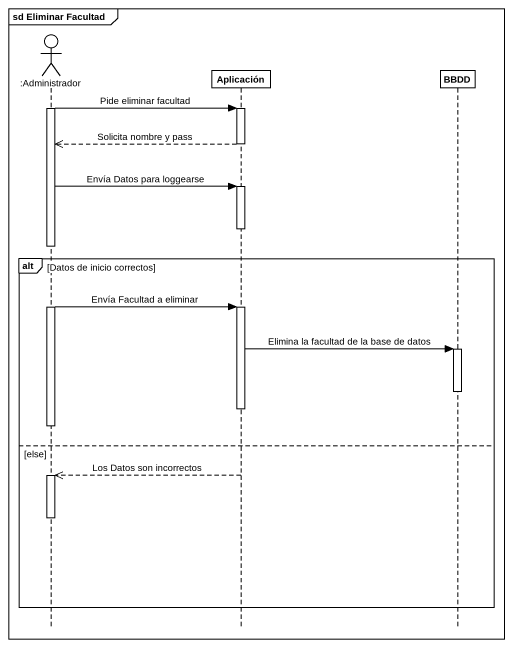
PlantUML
@startuml
mainframe sd Eliminar Facultad
hide footbox
actor ":Administrador" as Administrador
participant Aplicación
participant BBDD

activate Administrador
Administrador -> Aplicación : Pide eliminar facultad
activate Aplicación
Aplicación -->> Administrador : Solicita nombre y pass
deactivate Aplicación
Administrador -> Aplicación : Envía Datos para loggearse
activate Aplicación
deactivate Aplicación
alt Datos de inicio correctos
  Administrador -> Aplicación : Envía Facultad a eliminar
  activate Aplicación
  Aplicación -> BBDD : Elimina la facultad de la base de datos
  activate BBDD
  deactivate BBDD
  deactivate Aplicación
  deactivate Administrador
else else
  Aplicación -->> Administrador : Los Datos son incorrectos
  activate Administrador
  deactivate Administrador
end
@enduml
